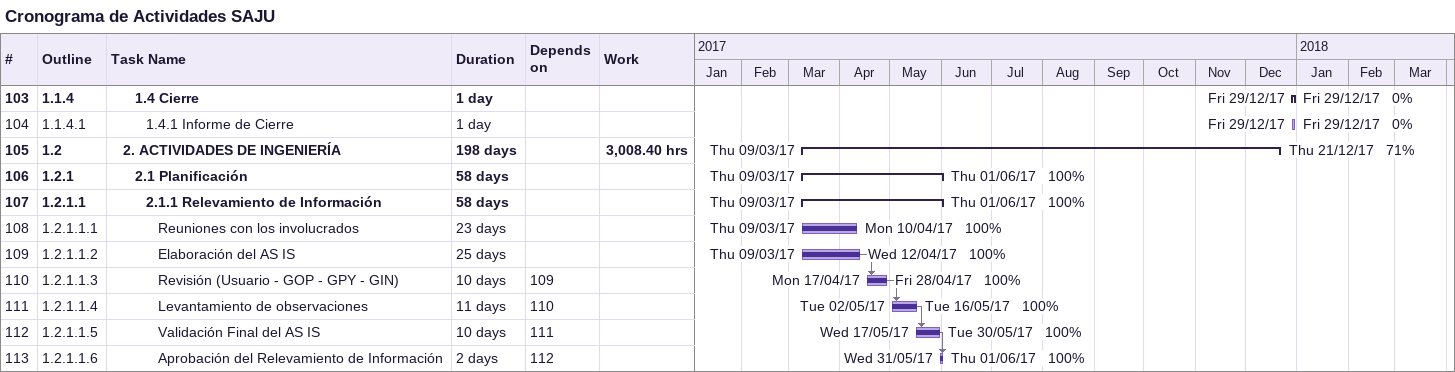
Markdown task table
Cronograma de Actividades SAJU

| ID | WBS | Task | Duration | Start | Finish | Predecessors | % complete | Work (h) |
|---|---|---|---|---|---|---|---|---|
| 103 | 1.1.4 | **1.4 Cierre** | 1d | 2017-12-29 | 2017-12-29 |  | 0 |  |
| 104 | 1.1.4.1 | 1.4.1 Informe de Cierre | 1d | 2017-12-29 | 2017-12-29 |  | 0 |  |
| 105 | 1.2 | **2. ACTIVIDADES DE INGENIERÍA** | 198d | 2017-03-09 | 2017-12-21 |  | 71 | 3008.40 |
| 106 | 1.2.1 | **2.1 Planificación** | 58d | 2017-03-09 | 2017-06-01 |  | 100 |  |
| 107 | 1.2.1.1 | **2.1.1 Relevamiento de Información** | 58d | 2017-03-09 | 2017-06-01 |  | 100 |  |
| 108 | 1.2.1.1.1 | Reuniones con los involucrados | 23d | 2017-03-09 | 2017-04-10 |  | 100 |  |
| 109 | 1.2.1.1.2 | Elaboración del AS IS | 25d | 2017-03-09 | 2017-04-12 |  | 100 |  |
| 110 | 1.2.1.1.3 | Revisión (Usuario - GOP - GPY - GIN) | 10d | 2017-04-17 | 2017-04-28 | 109 | 100 |  |
| 111 | 1.2.1.1.4 | Levantamiento de observaciones | 11d | 2017-05-02 | 2017-05-16 | 110 | 100 |  |
| 112 | 1.2.1.1.5 | Validación Final del AS IS | 10d | 2017-05-17 | 2017-05-30 | 111 | 100 |  |
| 113 | 1.2.1.1.6 | Aprobación del Relevamiento de Información | 2d | 2017-05-31 | 2017-06-01 | 112 | 100 |  |
